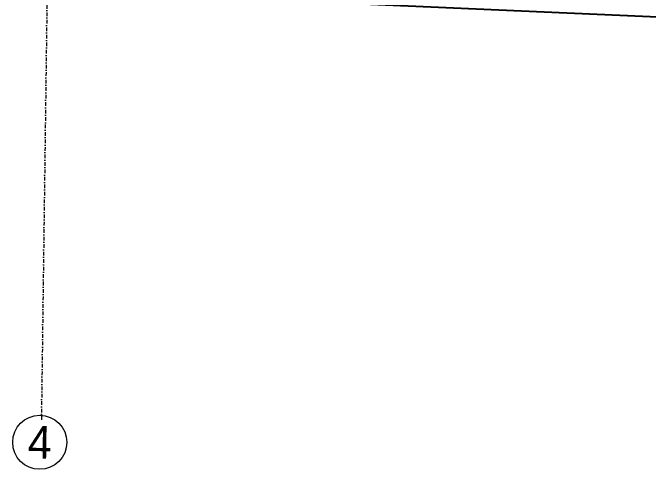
# Model space of a CAD drawing. Header units: millimetres. Extents: x 26282 to 30760, y 1404 to 4574.
# Drawn here: x 28067 to 28615, y 1498 to 1892 of the extents above; entities that cross this region are included whole.
import ezdxf
from ezdxf.enums import TextEntityAlignment as Align

# ---------------------------------------------------------------- set-up
doc = ezdxf.new("R2010")
doc.units = ezdxf.units.MM
doc.header["$LTSCALE"] = 0.25
doc.header["$PDMODE"] = 3
doc.linetypes.add('DASHDOT', pattern=[25.4, 12.7, -6.35, 0, -6.35])
for name, color, linetype, lineweight in [('AKS', 252, 'Continuous', 20), ('BB-OLCUdis', 135, 'Continuous', 20), ('MKAK4', 10, 'DASHDOT', 20)]:
    doc.layers.add(name, color=color, linetype=linetype, lineweight=lineweight)
doc.styles.add('DR-ölçü', font='GOTHIC.TTF', dxfattribs={"width": 0.8})
doc.styles.get("Standard").update_dxf_attribs({"font": 'arial.ttf'})
doc.dimstyles.get("Standard").update_dxf_attribs({"dimtxt": 0.18, "dimasz": 0.18, "dimexe": 0.18, "dimexo": 0.0625, "dimgap": 0.09, "dimtad": 0, "dimtih": 1, "dimtoh": 1, "dimdec": 4, "dimzin": 0, "dimdsep": 46, "dimtxsty": 'Standard', "dimcen": 0.09, "dimadec": 0, "dimazin": 0, "dimtfac": 1, "dimtdec": 4, "dimtofl": 0, "dimtmove": 0, "dimatfit": 3, "dimfxl": 1, "dimtolj": 1, "dimtzin": 0, "dimarcsym": 0})

# ---------------------------------------------------------------- blocks, each defined once
blk = doc.blocks.new('_Origin')
at = {"color": 0, "linetype": 'ByBlock', "lineweight": -2}
blk.add_line((0, 0), (-1, 0), dxfattribs=at)
blk.add_circle((0, 0), 0.5, dxfattribs=at)
blk = doc.blocks.new('*D186')
at = {"layer": 'BB-OLCUdis', "color": 0, "lineweight": -2, "transparency": 16777216}
for p, q in [((28278.17, 1910.07), (28277.68, 1899.09)), ((28283.9, 1903.81), (28712.68, 1884.57)), ((29168.87, 1864.1), (28740.09, 1883.34)), ((29175.13, 1869.83), (29174.64, 1858.84))]:
    blk.add_line(p, q, dxfattribs=at)
at = {"layer": 'Defpoints', "color": 0, "transparency": 16777216}
for p in [(28280.17, 1954.55), (29177.13, 1914.3), (29174.87, 1863.83)]:
    blk.add_point(p, dxfattribs=at)
at = {"layer": 'BB-OLCUdis', "color": 0, "lineweight": -2, "transparency": 16777216, "xscale": 6, "yscale": 6, "zscale": 6}
for p, rotation in [((28277.91, 1904.08), 177.4307565167868), ((29174.87, 1863.83), 357.4307565167867)]:
    blk.add_blockref('_Origin', p, dxfattribs=dict(at, rotation=rotation))
at = {"layer": 'BB-OLCUdis', "color": 0, "transparency": 16777216, "insert": (28726.39, 1883.96), "char_height": 12, "attachment_point": 5, "style": 'DR-ölçü'}
blk.add_mtext('\\A1;898', dxfattribs=at)
blk = doc.blocks.new('_Dot')
at = {"color": 0, "linetype": 'ByBlock', "lineweight": -2}
blk.add_line((-0.5, 0), (-1, 0), dxfattribs=at)
at = {"color": 0, "linetype": 'ByBlock', "const_width": 0.5}
blk.add_lwpolyline([(-0.25, 0, 1), (0.25, 0, 1)], format="xyb", close=True, dxfattribs=at)

msp = doc.modelspace()

# ---------------------------------------------------------------- linework, layer by layer
at = {"layer": 'AKS', "ltscale": 0.01}
msp.add_circle((28090.316, 1521.633), 23.314, dxfattribs=at)
msp.add_circle((28090.316, 1521.633), 23.314, dxfattribs=at)
at = {"layer": 'MKAK4', "lineweight": 0}
msp.add_line((28097.353, 1963.281), (28091.698, 1539.372), dxfattribs=at)

# ---------------------------------------------------------------- texts
at = {"layer": 'AKS', "style": 'DR-ölçü'}
msp.add_text('4', height=28, rotation=359.23573, dxfattribs=at).set_placement((28090.316, 1521.633), align=Align.MIDDLE_CENTER)

# ---------------------------------------------------------------- dimensions: what is measured, and where the dimension line sits
at = {"layer": 'BB-OLCUdis'}
dim = msp.add_aligned_dim(p1=(28280.17, 1954.546), p2=(29177.13, 1914.298), distance=-50.516, dimstyle='Standard', override={"dimscale": 1, "dimtxt": 12, "dimasz": 6, "dimexe": 5, "dimexo": 8, "dimgap": 3, "dimdec": 0, "dimzin": 12, "dimtxsty": 'DR-ölçü', "dimblk": 'Origin', "dimsah": 0, "dimcen": 15, "dimdle": 12, "dimclrt": 0, "dimadec": 2, "dimazin": 2, "dimtm": 1e-09, "dimtdec": 0, "dimtofl": 1, "dimldrblk": 'Dot', "dimfxl": 6, "dimfxlon": 1, "dimtzin": 0}, dxfattribs=at)
dim.commit()
dim.dimension.update_dxf_attribs({"geometry": '*D186', "text_midpoint": (28726.386, 1883.956)})

doc.saveas('drawing.dxf')
